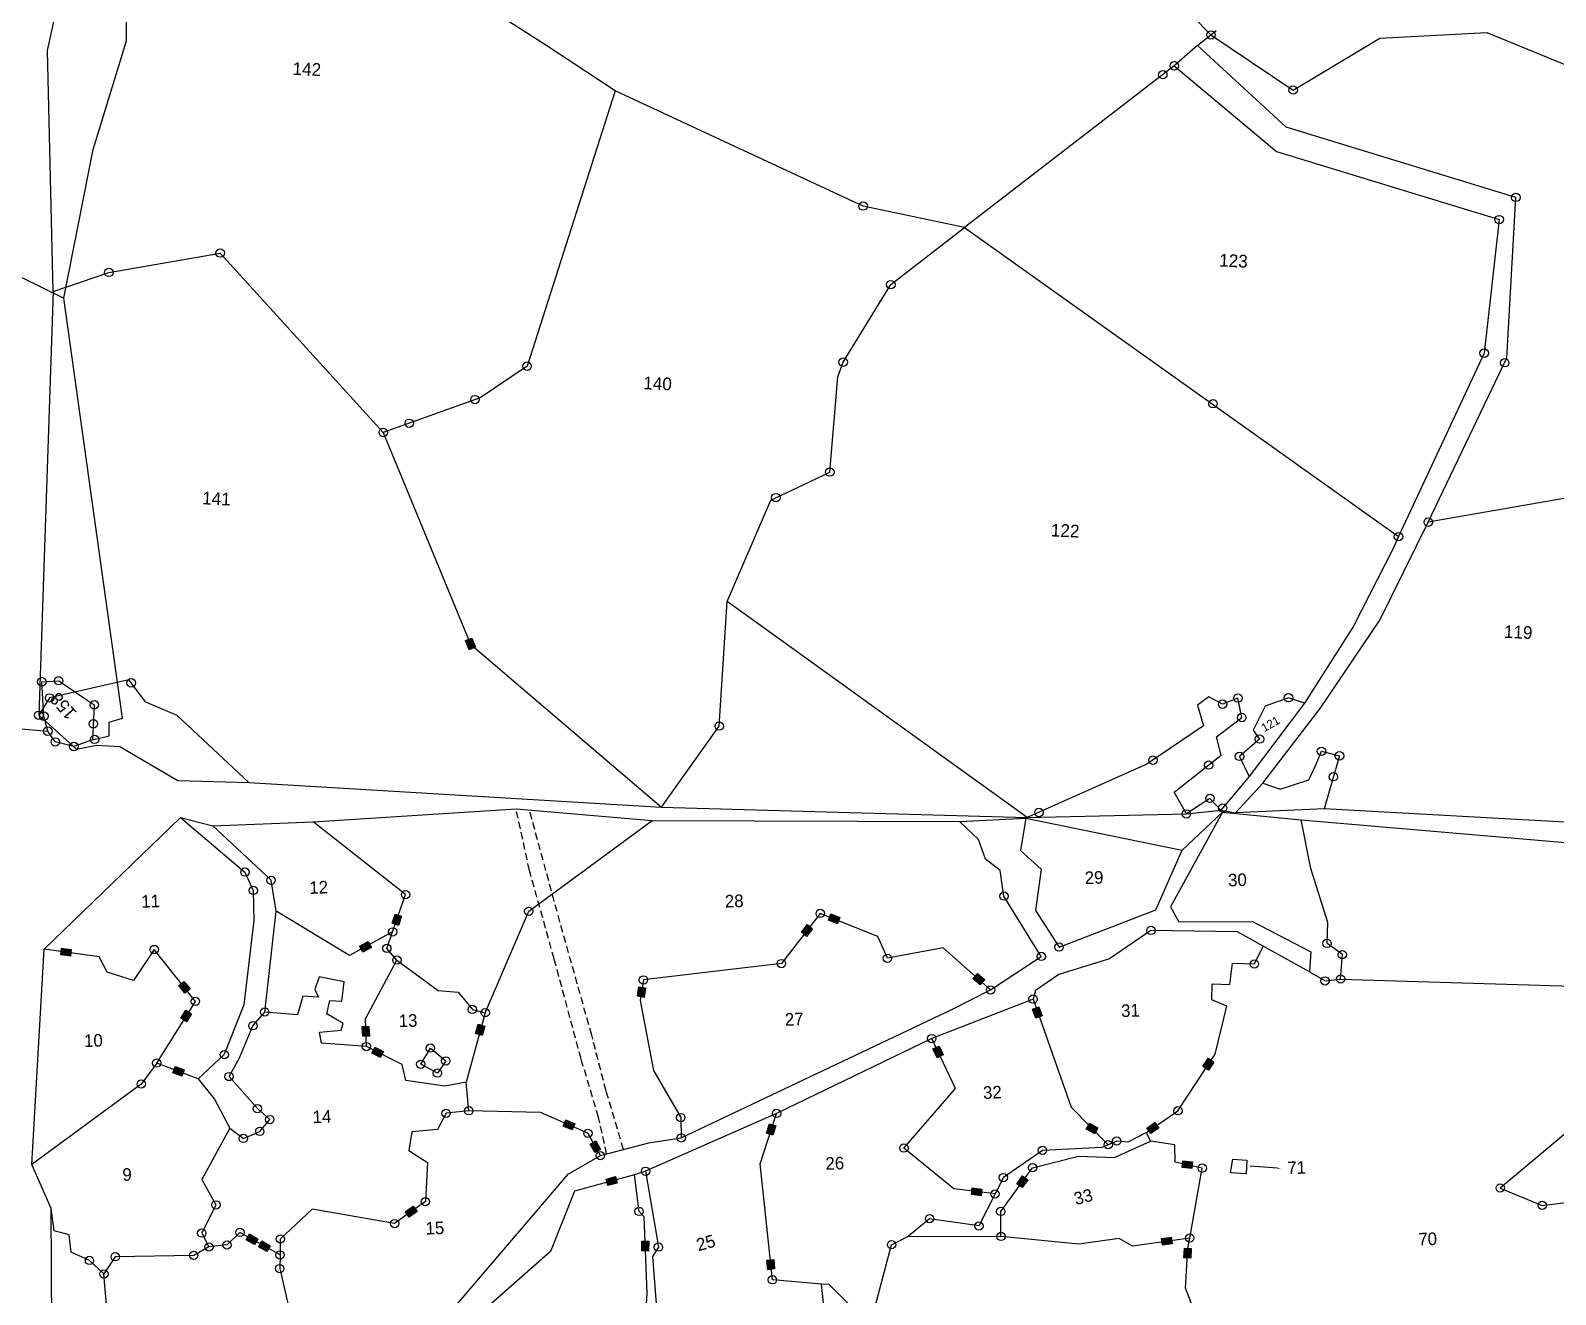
# Model space of a CAD drawing. Header units: metres. Extents: x 315549 to 321517, y 1890879 to 1895671.
# Drawn here: x 318445 to 319519, y 1893122 to 1894011 of the extents above; entities that cross this region are included whole.
import ezdxf

# ---------------------------------------------------------------- set-up
doc = ezdxf.new("R2010")
doc.units = ezdxf.units.M
doc.header["$MEASUREMENT"] = 0
doc.linetypes.add('DASHED', pattern=[0.75, 0.5, -0.25])
for name, color, linetype in [('LINE_CARTTRACK', 2, 'DASHED'), ('OFF', 1, 'Continuous'), ('POLY_PARCEL', 6, 'Continuous'), ('POLY_ROAD', 30, 'Continuous'), ('POLY_WATER', 4, 'Continuous'), ('TEXT_PARCEL', 7, 'Continuous')]:
    doc.layers.add(name, color=color, linetype=linetype)
doc.styles.add('TEXT_MAP', font='')
doc.styles.get('TEXT_MAP').set_extended_font_data('Kruti Dev 050')

msp = doc.modelspace()

# ---------------------------------------------------------------- hatches: boundary and pattern name
for points in [[(318755.8, 1893583.6), (318751.4, 1893581.8), (318754, 1893575.3), (318758.5, 1893577.1)], [(318706.4, 1893387.8), (318701.9, 1893389.3), (318699.7, 1893382.9), (318704.1, 1893381.3)], [(318995.7, 1893379), (318992, 1893381.9), (318987.8, 1893376.5), (318991.5, 1893373.6)], [(319013.2, 1893382.5), (319014.9, 1893386.9), (319008.6, 1893389.4), (319006.8, 1893385)], [(318685.1, 1893365.9), (318682.8, 1893370), (318676.8, 1893366.7), (318679.1, 1893362.6)], [(318473.3, 1893359.7), (318473.9, 1893364.4), (318467.1, 1893365.3), (318466.5, 1893360.6)], [(319113.6, 1893339.5), (319116.9, 1893343), (319111.8, 1893347.6), (319108.6, 1893344.1)], [(318553.8, 1893333.6), (318557.5, 1893336.6), (318553.2, 1893341.9), (318549.5, 1893339)], [(318872.4, 1893331.5), (318877.1, 1893330.7), (318878.1, 1893337.5), (318873.5, 1893338.2)], [(318551, 1893316), (318555, 1893313.4), (318558.6, 1893319.2), (318554.6, 1893321.8)], [(319152.8, 1893316.1), (319157.3, 1893317.7), (319155, 1893324.1), (319150.5, 1893322.5)], [(318679, 1893303.3), (318683.7, 1893303.5), (318683.4, 1893310.3), (318678.7, 1893310.2)], [(318758.4, 1893305.2), (318763, 1893303.8), (318764.9, 1893310.4), (318760.4, 1893311.8)], [(318691.6, 1893288.4), (318693.7, 1893292.7), (318687.6, 1893295.7), (318685.5, 1893291.5)], [(319083.4, 1893288.2), (319087.6, 1893290.3), (319084.7, 1893296.4), (319080.4, 1893294.4)], [(319278.2, 1893285.2), (319274.2, 1893287.8), (319270.5, 1893282.1), (319274.5, 1893279.5)], [(318551.7, 1893275.2), (318553.4, 1893279.6), (318547, 1893282), (318545.3, 1893277.6)], [(318826.5, 1893237.4), (318828.3, 1893241.7), (318822, 1893244.4), (318820.2, 1893240)], [(318963.3, 1893235.1), (318967.8, 1893233.7), (318969.9, 1893240.2), (318965.4, 1893241.7)], [(319194.4, 1893234.7), (319196.6, 1893238.9), (319190.5, 1893242.1), (319188.3, 1893237.9)], [(319239.4, 1893238.6), (319236.7, 1893242.6), (319231, 1893238.7), (319233.7, 1893234.8)], [(318843.2, 1893229.7), (318839.1, 1893227.4), (318842.4, 1893221.4), (318846.5, 1893223.7)], [(319262.6, 1893210.2), (319263.1, 1893214.9), (319256.3, 1893215.7), (319255.8, 1893211)], [(318858.2, 1893200), (318857, 1893204.5), (318850.4, 1893202.8), (318851.6, 1893198.2)], [(319114.3, 1893191.1), (319114.9, 1893195.8), (319108.1, 1893196.7), (319107.5, 1893192)], [(319139.5, 1893199.5), (319143.3, 1893196.8), (319147.3, 1893202.3), (319143.5, 1893205.1)], [(318717.3, 1893179.9), (318714.6, 1893183.7), (318709, 1893179.7), (318711.8, 1893175.9)], [(318602.9, 1893156.7), (318605.2, 1893160.8), (318599.3, 1893164.2), (318596.9, 1893160.1)], [(318611.6, 1893151.8), (318613.9, 1893155.9), (318608, 1893159.3), (318605.6, 1893155.2)], [(318875.5, 1893152.2), (318880.3, 1893152.1), (318880.4, 1893159), (318875.6, 1893159)], [(319248.7, 1893157.1), (319248.1, 1893161.8), (319241.3, 1893160.9), (319241.9, 1893156.2)], [(319257.1, 1893147.3), (319261.9, 1893147.1), (319262.2, 1893153.9), (319257.5, 1893154.2)], [(318964.3, 1893139), (318969, 1893139.5), (318968.3, 1893146.3), (318963.6, 1893145.8)]]:
    msp.add_hatch(color=256).paths.add_polyline_path(points)

# ---------------------------------------------------------------- linework, layer by layer
for p, q in [((318751.4, 1893581.8), (318755.8, 1893583.6)), ((318755.8, 1893583.6), (318758.5, 1893577.1)), ((318754, 1893575.3), (318751.4, 1893581.8)), ((318758.5, 1893577.1), (318754, 1893575.3)), ((318699.7, 1893382.9), (318701.9, 1893389.3)), ((318704.1, 1893381.3), (318699.7, 1893382.9)), ((318701.9, 1893389.3), (318706.4, 1893387.8)), ((318706.4, 1893387.8), (318704.1, 1893381.3)), ((318987.8, 1893376.5), (318992, 1893381.9)), ((318995.7, 1893379), (318991.5, 1893373.6)), ((318992, 1893381.9), (318995.7, 1893379)), ((319006.8, 1893385), (319008.6, 1893389.4)), ((319013.2, 1893382.5), (319006.8, 1893385)), ((319008.6, 1893389.4), (319014.9, 1893386.9)), ((319014.9, 1893386.9), (319013.2, 1893382.5)), ((318676.8, 1893366.7), (318682.8, 1893370)), ((318682.8, 1893370), (318685.1, 1893365.9)), ((318991.5, 1893373.6), (318987.8, 1893376.5)), ((318466.5, 1893360.6), (318467.1, 1893365.3)), ((318473.3, 1893359.7), (318466.5, 1893360.6)), ((318467.1, 1893365.3), (318473.9, 1893364.4)), ((318473.9, 1893364.4), (318473.3, 1893359.7)), ((318679.1, 1893362.6), (318676.8, 1893366.7)), ((318685.1, 1893365.9), (318679.1, 1893362.6)), ((319108.6, 1893344.1), (319111.8, 1893347.6)), ((319111.8, 1893347.6), (319116.9, 1893343)), ((318549.5, 1893339), (318553.2, 1893341.9)), ((318553.8, 1893333.6), (318549.5, 1893339)), ((318553.2, 1893341.9), (318557.5, 1893336.6)), ((318557.5, 1893336.6), (318553.8, 1893333.6)), ((318872.4, 1893331.5), (318873.5, 1893338.2)), ((318873.5, 1893338.2), (318878.1, 1893337.5)), ((318878.1, 1893337.5), (318877.1, 1893330.7)), ((319113.6, 1893339.5), (319108.6, 1893344.1)), ((319116.9, 1893343), (319113.6, 1893339.5)), ((318877.1, 1893330.7), (318872.4, 1893331.5)), ((318551, 1893316), (318554.6, 1893321.8)), ((318555, 1893313.4), (318551, 1893316)), ((318554.6, 1893321.8), (318558.6, 1893319.2)), ((318558.6, 1893319.2), (318555, 1893313.4)), ((319150.5, 1893322.5), (319155, 1893324.1)), ((319152.8, 1893316.1), (319150.5, 1893322.5)), ((319157.3, 1893317.7), (319152.8, 1893316.1)), ((319155, 1893324.1), (319157.3, 1893317.7)), ((318678.7, 1893310.2), (318683.4, 1893310.3)), ((318679, 1893303.3), (318678.7, 1893310.2)), ((318683.4, 1893310.3), (318683.7, 1893303.5)), ((318758.4, 1893305.2), (318760.4, 1893311.8)), ((318763, 1893303.8), (318758.4, 1893305.2)), ((318760.4, 1893311.8), (318764.9, 1893310.4)), ((318764.9, 1893310.4), (318763, 1893303.8)), ((318683.7, 1893303.5), (318679, 1893303.3)), ((318685.5, 1893291.5), (318687.6, 1893295.7)), ((318687.6, 1893295.7), (318693.7, 1893292.7)), ((319080.4, 1893294.4), (319084.7, 1893296.4)), ((319083.4, 1893288.2), (319080.4, 1893294.4)), ((319084.7, 1893296.4), (319087.6, 1893290.3)), ((318691.6, 1893288.4), (318685.5, 1893291.5)), ((318693.7, 1893292.7), (318691.6, 1893288.4)), ((319087.6, 1893290.3), (319083.4, 1893288.2)), ((319270.5, 1893282.1), (319274.2, 1893287.8)), ((319274.5, 1893279.5), (319270.5, 1893282.1)), ((319274.2, 1893287.8), (319278.2, 1893285.2)), ((319278.2, 1893285.2), (319274.5, 1893279.5)), ((318545.3, 1893277.6), (318547, 1893282)), ((318551.7, 1893275.2), (318545.3, 1893277.6)), ((318547, 1893282), (318553.4, 1893279.6)), ((318553.4, 1893279.6), (318551.7, 1893275.2)), ((318820.2, 1893240), (318822, 1893244.4)), ((318826.5, 1893237.4), (318820.2, 1893240)), ((318822, 1893244.4), (318828.3, 1893241.7)), ((318828.3, 1893241.7), (318826.5, 1893237.4)), ((318963.3, 1893235.1), (318965.4, 1893241.7)), ((318965.4, 1893241.7), (318969.9, 1893240.2)), ((318969.9, 1893240.2), (318967.8, 1893233.7)), ((319188.3, 1893237.9), (319190.5, 1893242.1)), ((319190.5, 1893242.1), (319196.6, 1893238.9)), ((319231, 1893238.7), (319236.7, 1893242.6)), ((319236.7, 1893242.6), (319239.4, 1893238.6)), ((318839.1, 1893227.4), (318843.2, 1893229.7)), ((318843.2, 1893229.7), (318846.5, 1893223.7)), ((318967.8, 1893233.7), (318963.3, 1893235.1)), ((319194.4, 1893234.7), (319188.3, 1893237.9)), ((319196.6, 1893238.9), (319194.4, 1893234.7)), ((319233.7, 1893234.8), (319231, 1893238.7)), ((319239.4, 1893238.6), (319233.7, 1893234.8)), ((318842.4, 1893221.4), (318839.1, 1893227.4)), ((318846.5, 1893223.7), (318842.4, 1893221.4)), ((319255.8, 1893211), (319256.3, 1893215.7)), ((319262.6, 1893210.2), (319255.8, 1893211)), ((319256.3, 1893215.7), (319263.1, 1893214.9)), ((319263.1, 1893214.9), (319262.6, 1893210.2)), ((318850.4, 1893202.8), (318857, 1893204.5)), ((318851.6, 1893198.2), (318850.4, 1893202.8)), ((318858.2, 1893200), (318851.6, 1893198.2)), ((318857, 1893204.5), (318858.2, 1893200)), ((319107.5, 1893192), (319108.1, 1893196.7)), ((319108.1, 1893196.7), (319114.9, 1893195.8)), ((319139.5, 1893199.5), (319143.5, 1893205.1)), ((319143.3, 1893196.8), (319139.5, 1893199.5)), ((319147.3, 1893202.3), (319143.3, 1893196.8)), ((319143.5, 1893205.1), (319147.3, 1893202.3)), ((319114.3, 1893191.1), (319107.5, 1893192)), ((319114.9, 1893195.8), (319114.3, 1893191.1)), ((318709, 1893179.7), (318714.6, 1893183.7)), ((318711.8, 1893175.9), (318709, 1893179.7)), ((318717.3, 1893179.9), (318711.8, 1893175.9)), ((318714.6, 1893183.7), (318717.3, 1893179.9)), ((318596.9, 1893160.1), (318599.3, 1893164.2)), ((318599.3, 1893164.2), (318605.2, 1893160.8)), ((318602.9, 1893156.7), (318596.9, 1893160.1)), ((318605.2, 1893160.8), (318602.9, 1893156.7)), ((318605.6, 1893155.2), (318608, 1893159.3)), ((318611.6, 1893151.8), (318605.6, 1893155.2)), ((318608, 1893159.3), (318613.9, 1893155.9)), ((318613.9, 1893155.9), (318611.6, 1893151.8)), ((318875.5, 1893152.2), (318875.6, 1893159)), ((318875.6, 1893159), (318880.4, 1893159)), ((318880.4, 1893159), (318880.3, 1893152.1)), ((319241.3, 1893160.9), (319248.1, 1893161.8)), ((319241.9, 1893156.2), (319241.3, 1893160.9)), ((319248.7, 1893157.1), (319241.9, 1893156.2)), ((319248.1, 1893161.8), (319248.7, 1893157.1)), ((319257.1, 1893147.3), (319257.5, 1893154.2)), ((319257.5, 1893154.2), (319262.2, 1893153.9)), ((319262.2, 1893153.9), (319261.9, 1893147.1)), ((318880.3, 1893152.1), (318875.5, 1893152.2)), ((318963.6, 1893145.8), (318968.3, 1893146.3)), ((318964.3, 1893139), (318963.6, 1893145.8)), ((318968.3, 1893146.3), (318969, 1893139.5)), ((319261.9, 1893147.1), (319257.1, 1893147.3)), ((318969, 1893139.5), (318964.3, 1893139))]:
    msp.add_line(p, q)
msp.add_lwpolyline([(319322.9, 1893210.4), (319303.7, 1893211.8)])
for centre, radius in [((319276.1, 1894008.2), 2.97), ((319242.2, 1893980.2), 2.97), ((319250.3, 1893986.4), 2.97), ((319334, 1893969.4), 2.97), ((319490.7, 1893893.8), 2.97), ((319031.3, 1893887.7), 2.97), ((319479, 1893878.2), 2.97), ((318578.7, 1893854.6), 2.97), ((318500.3, 1893841), 2.97), ((319050.8, 1893832.4), 2.97), ((319468.4, 1893784.2), 2.97), ((318794.7, 1893775), 2.97), ((319017.2, 1893777.8), 2.97), ((319482.9, 1893777.4), 2.97), ((318758, 1893751.5), 2.97), ((319277.6, 1893748.6), 2.97), ((318711.8, 1893734.8), 2.97), ((318693.5, 1893728.3), 2.97), ((319007.8, 1893700.5), 2.97), ((318969.8, 1893682.5), 2.97), ((319408.1, 1893655), 2.97), ((319429.1, 1893665.2), 2.97), ((318453.1, 1893552.8), 2.99), ((318465, 1893553.6), 2.99), ((318516, 1893552.1), 2.97), ((318458.6, 1893541.5), 2.97), ((319284.3, 1893537.1), 2.97), ((319295.1, 1893541.4), 2.97), ((319330.7, 1893541.6), 2.97), ((318451, 1893529.3), 2.97), ((318454.6, 1893528.7), 2.99), ((318490.1, 1893536.6), 2.99), ((319297.8, 1893527.7), 2.97), ((318457.4, 1893518.1), 2.99), ((318489.4, 1893523.2), 2.99), ((318930, 1893521.7), 2.97), ((318462.6, 1893510.5), 2.99), ((318475.7, 1893507.3), 2.99), ((318490.3, 1893512.3), 2.99), ((319310.3, 1893512.5), 2.97), ((319235.3, 1893497.7), 2.97), ((319274.5, 1893494.2), 2.97), ((319296.2, 1893500.3), 2.97), ((319353.9, 1893503.9), 2.97), ((319366.6, 1893500.7), 2.97), ((319362.3, 1893486), 2.97), ((319275.4, 1893470.8), 2.97), ((319284.4, 1893464), 2.97), ((319155, 1893460.8), 2.97), ((319258.8, 1893459.8), 2.97), ((318596.1, 1893418.9), 2.93), ((318614.5, 1893413.1), 2.93), ((318602, 1893406), 2.93), ((318709.2, 1893403), 2.93), ((319130.4, 1893402), 2.93), ((318795.9, 1893391.3), 2.93), ((319001.1, 1893389.8), 2.93), ((318700.1, 1893376.8), 2.93), ((319233.8, 1893377.8), 2.93), ((318696, 1893365.2), 2.93), ((319169.2, 1893366.1), 2.93), ((319357.9, 1893368.7), 2.93), ((318532.3, 1893364.4), 2.93), ((318703.1, 1893356.9), 2.93), ((318973.8, 1893354.5), 2.93), ((319048.4, 1893358.2), 2.93), ((319156.7, 1893359.5), 2.93), ((319368.6, 1893360.8), 2.93), ((319306.7, 1893354.2), 2.93), ((319367.4, 1893343.6), 2.93), ((318876.6, 1893343), 2.93), ((319121, 1893335.9), 2.93), ((319356.4, 1893342.3), 2.93), ((318561.3, 1893327.9), 2.93), ((318756.2, 1893322.2), 2.93), ((319150.9, 1893329.5), 2.93), ((318610.1, 1893320.4), 2.93), ((318765.3, 1893319.9), 2.93), ((318601.7, 1893310.7), 2.93), ((319079.6, 1893301.7), 2.93), ((318581.6, 1893290.4), 2.93), ((318681.6, 1893296.1), 2.93), ((318726.7, 1893295), 2.93), ((318534, 1893284.4), 2.93), ((318719.9, 1893283.6), 2.93), ((318737.5, 1893286), 2.93), ((318523.1, 1893269.7), 2.93), ((318584.9, 1893275), 2.93), ((318731.6, 1893277.4), 2.93), ((318604.9, 1893252.4), 2.93), ((318737.7, 1893249.1), 2.93), ((318753.7, 1893250.9), 2.93), ((318970.3, 1893249), 2.93), ((319252.9, 1893250.9), 2.93), ((318606.6, 1893236.3), 2.93), ((318613.6, 1893244.7), 2.93), ((318902.9, 1893246.1), 2.93), ((318595.1, 1893231.4), 2.93), ((318837.5, 1893235), 2.93), ((318903.3, 1893231.8), 2.93), ((319203.8, 1893227), 2.93), ((319209.8, 1893229.6), 2.93), ((318846.3, 1893219.3), 2.93), ((319060, 1893224.6), 2.93), ((319157.5, 1893223), 2.93), ((318878.1, 1893208.3), 2.93), ((319150.5, 1893210.8), 2.93), ((319270, 1893210.5), 2.93), ((319130, 1893203.9), 2.93), ((319479.7, 1893196.5), 2.93), ((318575.7, 1893184.6), 2.93), ((318723.1, 1893186.9), 2.93), ((319124.1, 1893192.3), 2.93), ((319509.3, 1893184.3), 2.93), ((318873.6, 1893180), 2.93), ((319078, 1893174.9), 2.93), ((319128.2, 1893180), 2.93), ((318565.7, 1893164.8), 2.93), ((318592.6, 1893165.2), 2.93), ((318701.5, 1893171.5), 2.93), ((319112.8, 1893169.8), 2.93), ((319128.3, 1893162.4), 2.93), ((319261.2, 1893161.3), 2.93), ((318570.8, 1893155), 2.93), ((318583.5, 1893156.4), 2.93), ((318621, 1893160.6), 2.93), ((318887.2, 1893154.9), 2.93), ((319051.3, 1893156.6), 2.93), ((318486.7, 1893145.5), 2.93), ((318504.8, 1893148.1), 2.93), ((318560.1, 1893149.1), 2.93), ((318620.6, 1893139.8), 2.93), ((318620.8, 1893149.4), 2.93), ((318496.8, 1893136), 2.93), ((318967.4, 1893131.9), 2.93)]:
    msp.add_circle(centre, radius)
msp.add_solid([(319322.9, 1893210.8), (319325.4, 1893210.2), (319322.9, 1893210)])
at = {"layer": 'LINE_CARTTRACK', "ltscale": 10}
for p, q in [((318796.4, 1893420.1), (318787, 1893463.3)), ((318817.8, 1893383.8), (318796.4, 1893462.5)), ((318813.8, 1893357.8), (318796.4, 1893420.1)), ((318840.2, 1893304.2), (318817.8, 1893383.8)), ((318832.7, 1893287.5), (318813.8, 1893357.8)), ((318850.3, 1893265), (318840.2, 1893304.2)), ((318845.1, 1893246.2), (318832.7, 1893287.5)), ((318862.6, 1893223.6), (318850.3, 1893265)), ((318850.7, 1893220.5), (318845.1, 1893246.2))]:
    msp.add_line(p, q, dxfattribs=at)
at = {"layer": 'OFF'}
for p, q in [((318512.7, 1894004), (318511.1, 1894225.4)), ((318461.2, 1893827.5), (318457.1, 1893997.1)), ((318461.2, 1893827.5), (318451, 1893529.3)), ((318548.9, 1893483.4), (318598.8, 1893481.9)), ((318598.8, 1893481.9), (318889.4, 1893464.5)), ((318454.7, 1893364.7), (318550.8, 1893457.3)), ((318550.8, 1893457.3), (318573.5, 1893451.5)), ((318573.5, 1893451.5), (318644.2, 1893454.2)), ((318644.2, 1893454.2), (318787, 1893463.3)), ((318787, 1893463.3), (318882.8, 1893455.2)), ((318882.8, 1893455.2), (319099.2, 1893454.4)), ((318889.4, 1893464.5), (319146.8, 1893457.2)), ((319099.2, 1893454.4), (319145.7, 1893456.9)), ((319145.7, 1893456.9), (319255.8, 1893434.4)), ((319146.8, 1893457.2), (319258.8, 1893459.8)), ((319255.8, 1893434.4), (319284.2, 1893461)), ((319258.8, 1893459.8), (319283.1, 1893462.4)), ((319283.1, 1893462.4), (319293.3, 1893460.5)), ((319284.2, 1893461), (319339.5, 1893455.7)), ((319355.8, 1893463.5), (319293.3, 1893460.5)), ((319339.5, 1893455.7), (319542.2, 1893438.3)), ((319561.7, 1893452), (319355.8, 1893463.5)), ((318446.1, 1893213.1), (318454.7, 1893364.7)), ((318601.7, 1893310.7), (318610.1, 1893320.4)), ((319233.5, 1893229.5), (319230.7, 1893235.5)), ((318459.8, 1893182.1), (318446.1, 1893213.1)), ((318460.9, 1892996.3), (318459.8, 1893182.1))]:
    msp.add_line(p, q, dxfattribs=at)
at = {"layer": 'POLY_PARCEL'}
for p, q in [((318457.1, 1893997.1), (318499, 1894187.3)), ((319111.5, 1894176.9), (319276.1, 1894008.2)), ((318808, 1894001), (318701.9, 1894068.9)), ((318489.3, 1893927.6), (318512.7, 1894004)), ((319266.7, 1894000.7), (319276.1, 1894008.2)), ((319276.1, 1894008.2), (319279.7, 1894011.4)), ((319276.1, 1894008.2), (319334, 1893969.4)), ((319334, 1893969.4), (319395, 1894005.9)), ((319395, 1894005.9), (319470.3, 1894009.9)), ((319470.3, 1894009.9), (319532.7, 1893984.2)), ((318856.8, 1893968.9), (318808, 1894001)), ((319250.3, 1893986.4), (319102.6, 1893872.6)), ((318856.8, 1893968.9), (318794.7, 1893775)), ((319031.3, 1893887.7), (318856.8, 1893968.9)), ((318468.6, 1893822.9), (318489.3, 1893927.6)), ((319102.6, 1893872.6), (319031.3, 1893887.7)), ((319050.8, 1893832.4), (319102.6, 1893872.6)), ((319102.6, 1893872.6), (319408.1, 1893655)), ((318500.3, 1893841), (318578.7, 1893854.6)), ((318578.7, 1893854.6), (318693.5, 1893728.3)), ((318423.8, 1893845), (318468.6, 1893822.9)), ((318461.2, 1893827.5), (318500.3, 1893841)), ((319017.2, 1893777.8), (319050.8, 1893832.4)), ((318510, 1893527.3), (318468.6, 1893822.9)), ((319013.4, 1893767.4), (319017.2, 1893777.8)), ((318794.7, 1893775), (318761.8, 1893752.8)), ((319007.8, 1893700.5), (319013.4, 1893767.4)), ((318761.8, 1893752.8), (318693.5, 1893728.3)), ((318693.5, 1893728.3), (318754.9, 1893579.4)), ((319667.9, 1893707), (319429.1, 1893665.2)), ((318966.2, 1893680.8), (319007.8, 1893700.5)), ((318935.5, 1893609.3), (318966.2, 1893680.8)), ((318930, 1893521.7), (318935.5, 1893609.3)), ((319146.8, 1893457.2), (318935.5, 1893609.3)), ((318754.9, 1893579.4), (318889.4, 1893464.5)), ((318453.1, 1893552.8), (318465, 1893553.6)), ((318454.6, 1893528.7), (318453.1, 1893552.8)), ((318514.4, 1893554.2), (318458.6, 1893541.5)), ((318465, 1893553.6), (318490.1, 1893536.6)), ((318526.4, 1893538.4), (318514.4, 1893554.2)), ((318458.6, 1893541.5), (318451, 1893529.3)), ((319274.6, 1893542.3), (319266.7, 1893536.4)), ((319284.3, 1893537.1), (319274.6, 1893542.3)), ((319295.1, 1893541.4), (319284.3, 1893537.1)), ((319297.8, 1893527.7), (319295.1, 1893541.4)), ((319330.7, 1893541.6), (319314.3, 1893535.7)), ((319341.9, 1893537.8), (319330.7, 1893541.6)), ((318451, 1893529.3), (318477.6, 1893505.5)), ((318490.1, 1893536.6), (318488.8, 1893511.9)), ((318548.5, 1893529.2), (318526.4, 1893538.4)), ((318598.8, 1893481.9), (318548.5, 1893529.2)), ((319266.7, 1893536.4), (319270.8, 1893521.9)), ((319314.3, 1893535.7), (319305.8, 1893518.9)), ((318438.6, 1893519.7), (318457.4, 1893518.1)), ((318457.4, 1893518.1), (318454.6, 1893528.7)), ((318500.5, 1893524.5), (318510, 1893527.3)), ((318500.6, 1893514.8), (318500.5, 1893524.5)), ((318889.4, 1893464.5), (318930, 1893521.7)), ((319270.8, 1893521.9), (319231, 1893494.8)), ((319280, 1893514.2), (319297.8, 1893527.7)), ((319305.8, 1893518.9), (319310.3, 1893512.5)), ((318462.6, 1893510.5), (318457.4, 1893518.1)), ((318475.7, 1893507.3), (318462.6, 1893510.5)), ((318488.8, 1893511.9), (318475.7, 1893507.3)), ((318477.6, 1893505.5), (318491.7, 1893508.2)), ((318488.8, 1893511.9), (318500.6, 1893514.8)), ((318491.7, 1893508.2), (318508, 1893507.2)), ((319283.4, 1893501.2), (319280, 1893514.2)), ((319310.3, 1893512.5), (319296.2, 1893500.3)), ((318508, 1893507.2), (318548.9, 1893483.4)), ((319250.3, 1893475.2), (319283.4, 1893501.2)), ((319296.2, 1893500.3), (319303, 1893486.1)), ((319350.2, 1893494.9), (319353.9, 1893503.9)), ((319353.9, 1893503.9), (319366.6, 1893500.7)), ((319366.6, 1893500.7), (319355.8, 1893463.5)), ((319231, 1893494.8), (319146.8, 1893457.2)), ((319345, 1893483.8), (319350.2, 1893494.9)), ((319312.6, 1893481.6), (319324.9, 1893477.3)), ((319324.9, 1893477.3), (319345, 1893483.8)), ((319258.8, 1893459.8), (319250.3, 1893475.2)), ((319275.4, 1893470.8), (319258.8, 1893459.8)), ((319283.1, 1893462.4), (319275.4, 1893470.8)), ((318709.2, 1893403), (318644.2, 1893454.2)), ((318795.9, 1893391.3), (318882.8, 1893455.2)), ((319346.5, 1893421.5), (319339.5, 1893455.7)), ((319358.5, 1893383.3), (319346.5, 1893421.5)), ((318700.1, 1893376.8), (318709.2, 1893403)), ((318669.8, 1893360.2), (318618.2, 1893391.4)), ((318765.3, 1893319.9), (318795.9, 1893391.3)), ((319001.1, 1893389.8), (318973.8, 1893354.5)), ((319041.7, 1893373.6), (319001.1, 1893389.8)), ((319357.9, 1893368.7), (319358.5, 1893383.3)), ((318700.1, 1893376.8), (318669.8, 1893360.2)), ((318696, 1893365.2), (318700.1, 1893376.8)), ((319048.4, 1893358.2), (319041.7, 1893373.6)), ((319368.6, 1893360.8), (319357.9, 1893368.7)), ((318493.5, 1893359.3), (318454.7, 1893364.7)), ((318499.2, 1893348.5), (318493.5, 1893359.3)), ((318532.3, 1893364.4), (318517.6, 1893342.5)), ((318561.3, 1893327.9), (318532.3, 1893364.4)), ((318703.1, 1893356.9), (318696, 1893365.2)), ((319087.6, 1893365.6), (319048.4, 1893358.2)), ((319121, 1893335.9), (319087.6, 1893365.6)), ((319306.7, 1893354.2), (319312.9, 1893366.7)), ((319367.4, 1893343.6), (319368.6, 1893360.8)), ((318517.6, 1893342.5), (318499.2, 1893348.5)), ((318680.9, 1893315.6), (318703.1, 1893356.9)), ((318703.1, 1893356.9), (318732.2, 1893335.5)), ((318973.8, 1893354.5), (318876.6, 1893343)), ((319289.3, 1893339.7), (319291.3, 1893354.8)), ((319291.3, 1893354.8), (319306.7, 1893354.2)), ((319345.4, 1893348.7), (319356.4, 1893342.3)), ((318648.3, 1893345.2), (318645.4, 1893336.2)), ((318645.4, 1893336.2), (318647.8, 1893330.8)), ((318665.9, 1893341.6), (318648.3, 1893345.2)), ((318664.3, 1893328.1), (318665.9, 1893341.6)), ((318876.6, 1893343), (318874.4, 1893328.6)), ((319276.8, 1893328.9), (319277, 1893340.2)), ((319277, 1893340.2), (319289.3, 1893339.7)), ((319356.4, 1893342.3), (319367.4, 1893343.6)), ((319367.4, 1893343.6), (319538.5, 1893338.3)), ((318534, 1893284.4), (318561.3, 1893327.9)), ((318636.8, 1893331.6), (318633, 1893318.5)), ((318647.8, 1893330.8), (318636.8, 1893331.6)), ((318653.7, 1893319.2), (318655.8, 1893328.5)), ((318655.8, 1893328.5), (318664.3, 1893328.1)), ((318732.2, 1893335.5), (318746.1, 1893334.3)), ((318746.1, 1893334.3), (318756.2, 1893322.2)), ((318874.4, 1893328.6), (318883.7, 1893279.3)), ((319150.9, 1893329.5), (319177.6, 1893253.3)), ((319287.4, 1893324.5), (319276.8, 1893328.9)), ((318633, 1893318.5), (318610.1, 1893320.4)), ((318665.2, 1893312.4), (318653.7, 1893319.2)), ((318681.6, 1893296.1), (318680.9, 1893315.6)), ((318765.3, 1893319.9), (318751.8, 1893271)), ((318756.2, 1893322.2), (318765.3, 1893319.9)), ((319279, 1893290.7), (319287.4, 1893324.5)), ((318648.5, 1893306.3), (318663.9, 1893307.7)), ((318649.9, 1893298.4), (318648.5, 1893306.3)), ((318663.9, 1893307.7), (318665.2, 1893312.4)), ((318681.6, 1893296.1), (318649.9, 1893298.4)), ((318706.9, 1893283.4), (318681.6, 1893296.1)), ((318719.9, 1893283.6), (318726.7, 1893295)), ((318726.7, 1893295), (318737.5, 1893286)), ((319096.2, 1893266.6), (319079.6, 1893301.7)), ((318534, 1893284.4), (318523.1, 1893269.7)), ((318563.2, 1893273.3), (318534, 1893284.4)), ((318709.4, 1893272.3), (318706.9, 1893283.4)), ((318731.6, 1893277.4), (318719.9, 1893283.6)), ((318737.5, 1893286), (318731.6, 1893277.4)), ((319252.9, 1893250.9), (319279, 1893290.7)), ((319582.6, 1893282.6), (319479.7, 1893196.5)), ((318736.9, 1893268.3), (318709.4, 1893272.3)), ((318883.7, 1893279.3), (318902.9, 1893246.1)), ((318523.1, 1893269.7), (318446.1, 1893213.1)), ((318751.8, 1893271), (318736.9, 1893268.3)), ((318753.7, 1893250.9), (318751.8, 1893271)), ((319060, 1893224.6), (319096.2, 1893266.6)), ((318753.7, 1893250.9), (318737.7, 1893249.1)), ((318804.1, 1893249.7), (318753.7, 1893250.9)), ((319177.6, 1893253.3), (319203.8, 1893227)), ((319230.7, 1893235.5), (319252.9, 1893250.9)), ((318737.7, 1893249.1), (318731.6, 1893237.7)), ((318837.5, 1893235), (318804.1, 1893249.7)), ((318902.9, 1893246.1), (318903.3, 1893231.8)), ((318958.9, 1893213.5), (318970.3, 1893249)), ((318585.4, 1893238.6), (318565.7, 1893202.4)), ((318713.6, 1893236), (318711.4, 1893222.9)), ((318731.6, 1893237.7), (318713.6, 1893236)), ((318846.3, 1893219.3), (318837.5, 1893235)), ((319250.7, 1893226.9), (319233.5, 1893229.5)), ((318711.4, 1893222.9), (318724.7, 1893214.4)), ((319095.1, 1893196), (319060, 1893224.6)), ((319251, 1893214.8), (319250.7, 1893226.9)), ((318724.7, 1893214.4), (318723.1, 1893186.9)), ((318967.4, 1893131.9), (318958.9, 1893213.5)), ((319270, 1893210.5), (319251, 1893214.8)), ((319261.2, 1893161.3), (319270, 1893210.5)), ((319289.8, 1893207.2), (319291.5, 1893216.8)), ((319300.9, 1893206.6), (319289.8, 1893207.2)), ((319291.5, 1893216.8), (319301.3, 1893216)), ((319301.3, 1893216), (319300.9, 1893206.6)), ((318565.7, 1893202.4), (318575.7, 1893184.6)), ((319479.7, 1893196.5), (319509.3, 1893184.3)), ((319509.3, 1893184.3), (319607.7, 1893196.7)), ((318723.1, 1893186.9), (318701.5, 1893171.5)), ((319124.1, 1893192.3), (319095.1, 1893196)), ((318461.9, 1893166.4), (318459.8, 1893182.1)), ((318575.7, 1893184.6), (318565.7, 1893164.8)), ((318643.4, 1893181.6), (318621, 1893160.6)), ((318701.5, 1893171.5), (318643.4, 1893181.6)), ((318472.4, 1893163.5), (318461.9, 1893166.4)), ((318565.7, 1893164.8), (318570.8, 1893155)), ((318592.6, 1893165.2), (318583.5, 1893156.4)), ((318620.8, 1893149.4), (318592.6, 1893165.2)), ((318473.8, 1893151.4), (318472.4, 1893163.5)), ((318570.8, 1893155), (318560.1, 1893149.1)), ((318583.5, 1893156.4), (318570.8, 1893155)), ((318621, 1893160.6), (318620.8, 1893149.4)), ((319036.7, 1893101.7), (319051.3, 1893156.6)), ((319051.3, 1893156.6), (319063.2, 1893162.7)), ((319183.2, 1893157), (319128.3, 1893162.4)), ((319211.4, 1893160.9), (319183.2, 1893157)), ((319220.9, 1893155.5), (319211.4, 1893160.9)), ((319261.2, 1893161.3), (319220.9, 1893155.5)), ((319258.3, 1893126.1), (319259.9, 1893154.1)), ((319259.9, 1893154.1), (319261.2, 1893161.3)), ((318486.7, 1893145.5), (318473.8, 1893151.4)), ((318496.8, 1893136), (318486.7, 1893145.5)), ((318504.8, 1893148.1), (318496.8, 1893136)), ((318560.1, 1893149.1), (318504.8, 1893148.1)), ((318620.8, 1893149.4), (318620.6, 1893139.8)), ((318498.7, 1893114.2), (318496.8, 1893136)), ((318620.6, 1893139.8), (318626.2, 1893115.3)), ((319002, 1893128.9), (318967.4, 1893131.9)), ((319002, 1893128.9), (319007, 1893129)), ((319003.9, 1893111.3), (319002, 1893128.9)), ((319007, 1893129), (319022.6, 1893113.4)), ((319265, 1893108.5), (319258.3, 1893126.1))]:
    msp.add_line(p, q, dxfattribs=at)
at = {"layer": 'POLY_ROAD'}
for p, q in [((319266.7, 1894000.7), (319250.3, 1893986.4)), ((319329, 1893943.3), (319266.7, 1894000.7)), ((319250.3, 1893986.4), (319322.3, 1893926.1)), ((319490.7, 1893893.8), (319329, 1893943.3)), ((319322.3, 1893926.1), (319479, 1893878.2)), ((319484.5, 1893780.9), (319490.7, 1893893.8)), ((319479, 1893878.2), (319468.4, 1893784.2)), ((319468.4, 1893784.2), (319408.1, 1893655)), ((319429.1, 1893665.2), (319484.5, 1893780.9)), ((319395.1, 1893596.2), (319429.1, 1893665.2)), ((319408.1, 1893655), (319404.4, 1893646.7)), ((319404.4, 1893646.7), (319376.5, 1893592)), ((319353.1, 1893534), (319395.1, 1893596.2)), ((319376.5, 1893592), (319341.9, 1893537.8)), ((319341.9, 1893537.8), (319303, 1893486.1)), ((319312.6, 1893481.6), (319353.1, 1893534)), ((319303, 1893486.1), (319283.1, 1893462.4)), ((319293.3, 1893460.5), (319312.6, 1893481.6)), ((319209.8, 1893229.6), (319203.8, 1893227)), ((319208.3, 1893217.9), (319233.5, 1893229.5)), ((319217.6, 1893228.7), (319209.8, 1893229.6)), ((319230.7, 1893235.5), (319217.6, 1893228.7)), ((319157.5, 1893223), (319130, 1893203.9)), ((319150.5, 1893210.8), (319182.9, 1893219)), ((319199.4, 1893225), (319157.5, 1893223)), ((319182.9, 1893219), (319208.3, 1893217.9)), ((319203.8, 1893227), (319199.4, 1893225)), ((318878.1, 1893208.3), (318887.2, 1893154.9)), ((319128.2, 1893180), (319150.5, 1893210.8)), ((318873.6, 1893180), (318870.4, 1893205.7)), ((319130, 1893203.9), (319124.1, 1893192.3)), ((319124.1, 1893192.3), (319112.8, 1893169.8)), ((318877.2, 1893176.2), (318873.6, 1893180)), ((318879.2, 1893122.4), (318877.2, 1893176.2)), ((319078, 1893174.9), (319063.2, 1893162.7)), ((319112.8, 1893169.8), (319078, 1893174.9)), ((319128.3, 1893162.4), (319128.2, 1893180)), ((318887.2, 1893154.9), (318883, 1893148.4)), ((319063.2, 1893162.7), (319128.3, 1893162.4)), ((318883, 1893148.4), (318886.1, 1893109)), ((318877.6, 1893094.4), (318879.2, 1893122.4))]:
    msp.add_line(p, q, dxfattribs=at)
at = {"layer": 'POLY_WATER'}
for p, q in [((318550.8, 1893457.3), (318596.1, 1893418.9)), ((319112.4, 1893441.8), (319099.2, 1893454.4)), ((319145.7, 1893456.9), (319142.1, 1893434.1)), ((319284.2, 1893461), (319247.6, 1893394.4)), ((318614.5, 1893413.1), (318573.5, 1893451.5)), ((319117.3, 1893428.1), (319112.4, 1893441.8)), ((319142.1, 1893434.1), (319156.6, 1893421)), ((319237.3, 1893392.3), (319255.8, 1893434.4)), ((319127.8, 1893420), (319117.3, 1893428.1)), ((318596.1, 1893418.9), (318602, 1893406)), ((318618.2, 1893391.4), (318614.5, 1893413.1)), ((319130.4, 1893402), (319127.8, 1893420)), ((319156.6, 1893421), (319152.7, 1893391.9)), ((318602, 1893406), (318602.3, 1893384.7)), ((319156.7, 1893359.5), (319130.4, 1893402)), ((318610.1, 1893320.4), (318618.2, 1893391.4)), ((319152.7, 1893391.9), (319169.2, 1893366.1)), ((319169.2, 1893366.1), (319237.3, 1893392.3)), ((319247.6, 1893394.4), (319253.4, 1893383.8)), ((318602.3, 1893384.7), (318595.3, 1893325.4)), ((319253.4, 1893383.8), (319305.4, 1893384)), ((319305.4, 1893384), (319346.4, 1893362.7)), ((319233.8, 1893377.8), (319204.8, 1893357.9)), ((319294.8, 1893376.8), (319233.8, 1893377.8)), ((319312.9, 1893366.7), (319294.8, 1893376.8)), ((319121, 1893335.9), (319156.7, 1893359.5)), ((319204.8, 1893357.9), (319169, 1893346.9)), ((319345.4, 1893348.7), (319312.9, 1893366.7)), ((319346.4, 1893362.7), (319345.4, 1893348.7)), ((319169, 1893346.9), (319152.5, 1893335.5)), ((319094.2, 1893322.4), (319121, 1893335.9)), ((318595.3, 1893325.4), (318581.6, 1893290.4)), ((319150.9, 1893329.5), (319079.6, 1893301.7)), ((319152.5, 1893335.5), (319150.9, 1893329.5)), ((318903.3, 1893231.8), (319094.2, 1893322.4)), ((318592.2, 1893288.1), (318601.7, 1893310.7)), ((319079.6, 1893301.7), (318970.3, 1893249)), ((318581.6, 1893290.4), (318563.2, 1893273.3)), ((318584.9, 1893275), (318592.2, 1893288.1)), ((318563.2, 1893273.3), (318574.8, 1893259)), ((318604.9, 1893252.4), (318584.9, 1893275)), ((318574.8, 1893259), (318585.4, 1893238.6)), ((318613.6, 1893244.7), (318604.9, 1893252.4)), ((318606.6, 1893236.3), (318613.6, 1893244.7)), ((318970.3, 1893249), (318878.1, 1893208.3)), ((318585.4, 1893238.6), (318595.1, 1893231.4)), ((318595.1, 1893231.4), (318606.6, 1893236.3)), ((318880.5, 1893228.3), (318903.3, 1893231.8)), ((318823.7, 1893206.3), (318846.3, 1893219.3)), ((318846.3, 1893219.3), (318880.5, 1893228.3)), ((318878.1, 1893208.3), (318870.4, 1893205.7)), ((318738.8, 1893106.8), (318823.7, 1893206.3)), ((318870.4, 1893205.7), (318828.2, 1893194.4)), ((318828.2, 1893194.4), (318811.3, 1893151.8)), ((318811.3, 1893151.8), (318761.6, 1893108.1))]:
    msp.add_line(p, q, dxfattribs=at)

# ---------------------------------------------------------------- texts
at = {"layer": 'TEXT_PARCEL', "style": 'TEXT_MAP'}
for s, height, rotation, p in [('142', 8.98, 357.4124, (318629.5, 1893980.1)), ('123', 8.98, 357.4124, (319281.8, 1893845.2)), ('140', 8.98, 357.4124, (318876.4, 1893758.8)), ('141', 8.98, 357.4124, (318565.9, 1893677.8)), ('122', 8.98, 357.4124, (319163.3, 1893655.2)), ('119', 8.98, 357.4124, (319482.2, 1893583.8)), ('158', 9.05, 131.402, (318478.2, 1893531.2)), ('121', 5.99, 30.1901, (319313.7, 1893517.2)), ('12', 8.86, 1.9302, (318641.6, 1893403.5)), ('29', 8.86, 1.9302, (319187.4, 1893410.4)), ('30', 8.86, 1.9302, (319288.3, 1893408.8)), ('11', 8.86, 1.9302, (318523.3, 1893393.8)), ('28', 8.86, 1.9302, (318934.1, 1893393.9)), ('31', 8.86, 1.9302, (319213, 1893316.8)), ('13', 8.86, 1.9302, (318704.5, 1893309.7)), ('27', 8.86, 1.9302, (318976.3, 1893310.7)), ('10', 8.86, 1.9302, (318483, 1893295.7)), ('32', 8.86, 1.9302, (319115.8, 1893259.2)), ('14', 8.86, 1.9302, (318643.9, 1893242.1)), ('26', 8.86, 1.9302, (319004.9, 1893209.3)), ('9', 8.86, 1.9302, (318510, 1893201.5)), ('71', 8.86, 1.9302, (319330, 1893206.2)), ('33', 8.86, 14.7145, (319181, 1893184.4)), ('15', 8.86, 1.9302, (318723.4, 1893163.7)), ('70', 8.86, 1.9302, (319422.2, 1893156)), ('25', 8.86, 15.9447, (318915.4, 1893151.9))]:
    msp.add_text(s, height=height, rotation=rotation, dxfattribs=at).set_placement(p)

doc.saveas('drawing.dxf')
